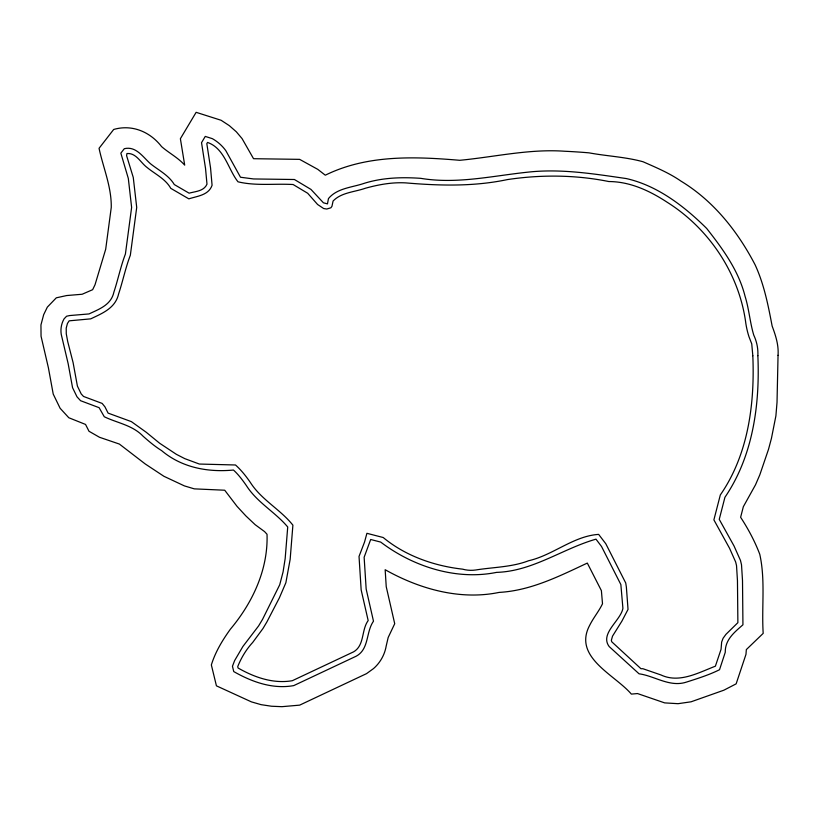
<?xml version="1.0" encoding="UTF-8"?>
<svg xmlns="http://www.w3.org/2000/svg" width="819" height="819" viewBox="0 0 819 819"><rect width="100%" height="100%" fill="white"/><g stroke="black" fill="none" stroke-linecap="round" stroke-linejoin="round"><path stroke-width="1.23" d="M752.815 355.753C754.842 403.685 748.29 454.627 720.321 494.942L713.892 519.87L729.534 548.249L735.667 562.018L736.527 565.622L737.458 580.661L737.878 622.665L725.962 634.326L723.085 638.267L721.652 642.055L721.058 649.293L715.386 666.185C698.31 672.757 679.217 683.537 661.015 674.979L642.854 668.703L640.98 668.734L611.752 641.789L611.353 640.284L612.54 636.107L621.928 621.089L628.03 609.418L626.371 587.049L625.736 583.015L605.794 543.744L598.648 534.387C573.372 536.025 553.03 555.221 528.583 560.749C511.711 567.239 493.314 567.137 475.644 570.004A31.542 31.542 0 0 1 462.571 569.154C434.09 565.939 405.456 555.927 383.21 537.52L366.912 533.312L364.547 542.035L359.029 556.439L361.159 589.905L368.171 620.556C361.21 630.087 364.752 645.259 353.644 651.822L292.301 680.712C273.259 683.988 254.443 677.385 238.063 667.997L237.725 666.605C241.226 657.79 246.284 649.395 252.723 642.413L262.95 628.552L266.912 621.897L279.392 597.829L285.872 582.719L290.161 559.316L292.895 525.153C280.272 509.316 261.415 499.866 250.338 482.432C246.007 476.136 241.226 470.106 235.514 464.987L199.355 464.045L184.756 458.63L176.392 454.34L159.623 443.233L146.273 432.299L131.388 421.631L108.098 413.114L104.955 406.859L102.15 403.419L83.518 396.447L81.204 393.929L77.406 386.107L73.096 362.602L67.711 341.574L66.267 333.783L66.216 328.102L67.434 323.495L69.165 320.833L90.714 318.857C102.293 313.339 115.387 308.231 118.612 293.929C122.86 281.122 125.522 267.833 130.344 255.221L136.712 207.432L133.272 177.467L126.597 155.661L126.945 153.532C136.251 152.723 140.673 162.858 147.205 167.598C155.252 174.181 165.54 178.941 170.782 188.35L188.841 198.853C197.379 196.058 208.63 195.291 212.08 185.268L210.544 167.885L206.818 143.642L207.545 142.434C224.672 148.423 228.04 169.216 238.001 181.808C255.958 186.138 274.826 183.446 293.12 184.531L307.678 193.253L317.608 204.494L323.669 208.538L326.761 209.029L330.886 207.791L331.961 206.275L333.077 201.034C341.288 192.414 354.627 192.066 365.335 188.257C378.511 184.623 392.025 182.105 405.763 182.893C439.762 185.78 473.761 186.681 507.35 179.596C540.949 174.549 575.562 174.805 608.845 181.542C630.159 181.603 649.764 190.827 667.239 202.293C709.305 228.777 739.475 274.109 745.863 323.607A85.985 85.985 0 0 0 748.955 336.67L751.75 343.898L752.815 355.753M757.862 355.671C759.991 404.473 753.019 456.07 724.928 497.297L719.246 519.359L734.039 545.986L740.489 560.462L741.512 564.793L742.505 580.528L742.935 624.805C734.049 632.555 725.03 639.834 725.255 652.303L719.532 669.717C709.049 674.958 697.757 678.47 686.619 682.043C669.911 687.663 654.842 675.962 639.055 673.802L609.182 646.57C599.508 633.568 620.761 620.618 622.911 608.322L620.863 584.571L601.525 546.478L595.976 539.158C562.377 548.802 532.606 571.314 496.58 572.379C456.132 580.579 413.001 566.584 380.681 542.076L370.679 539.496L364.138 557.248L366.165 589.076L373.484 621.191C365.796 632.073 369.308 649.098 356.224 656.183L293.775 685.595C272.696 689.444 251.873 681.899 233.743 671.57L232.453 666.267L234.623 660.585L242.915 646.457L258.599 625.931L262.541 619.379L279.729 584.746L283.077 571.928L285.166 558.63L287.725 526.975C275.092 511.957 257.023 502.436 246.294 485.462C242.455 479.975 238.431 474.559 233.466 470.034C207.862 472.502 181.675 467.598 161.568 450.573C154.924 446.488 148.966 441.41 143.13 436.261C132.535 425.122 117.352 423.075 104.279 416.748L99.109 407.678L80.579 400.706L76.986 396.795L72.563 387.694L68.151 363.646L61.22 334.275A23.823 23.823 0 0 1 64.087 318.837L66.595 316.226L69.697 315.55L89.005 313.933C99.273 309.08 111.169 304.965 113.902 292.086C118.059 279.494 120.68 266.431 125.409 254.023L131.624 207.432L128.317 178.44L120.843 153.153L124.293 148.71C135.995 145.813 142.977 157.084 150.45 163.728C158.63 170.28 168.847 175.307 174.304 184.562L189.097 193.171C195.495 191.39 203.921 191.247 206.982 184.152L205.538 168.509L201.535 142.66L205.262 136.415L212.367 138.667A42.301 42.301 0 0 1 225.788 150.604L240.499 177.242L253.583 178.952L294.42 179.504L310.964 189.414L323.423 202.795L327.467 203.88L328.46 198.587C337.039 188.094 352.068 187.49 364.097 183.364C382.412 177.61 401.648 177.027 420.669 178.327C456.633 184.336 492.137 175.911 527.784 172.164C560.81 168.468 593.734 173.863 626.3 178.562C657.473 185.565 684.397 206.368 706.674 228.44C722.757 248.904 738.646 270.608 745.065 296.294C749.047 308.978 749.928 322.358 753.736 335.063C756.756 341.533 758.23 348.505 757.862 355.671M778.05 355.313L777.026 402.293L775.9 415.868L771.457 438.298L768.519 449.303L759.807 474.846L755.517 484.797L743.345 506.695L740.622 517.28C748.218 528.931 754.831 541.236 759.766 554.268C765.54 580.139 761.506 607.135 763.185 633.374L746.334 649.6L745.976 654.35L736.138 683.855L723.863 690.202L691.082 701.801L678.06 703.685L664.659 702.886L637.52 693.56L631.347 694.102C614.885 674.713 572.624 657.258 589.69 625.296C593.406 617.782 598.894 611.322 602.508 603.767L601.392 590.642L587.315 563.083C559.244 576.218 530.692 590.673 499.109 592.403C460.022 600.511 419.297 588.943 385.155 569.717L386.23 586.67L394.717 623.709L388.186 637.479L386.22 645.884A38.688 38.688 0 0 1 373.495 668.601L366.533 673.638L299.662 705.139L281.951 706.674L271.539 706.234L261.118 704.668L251.443 701.883L216.431 685.841L211.353 664.926C215.356 651.893 222.522 640.12 230.395 629.176C252.569 602.764 268.243 569.492 267.025 534.275L264.598 531.623L255.149 524.682L245.884 515.929L237.039 506.367L224.713 490.223L194.287 488.861L184.388 485.892L163.892 476.279L145.209 463.943L119.369 444.062L99.498 437.274L88.995 431.255L85.545 424.437L68.816 417.751L60.115 408.272L53.215 394.062L48.403 367.803L41.052 336.22L40.95 324.928L43.673 314.68L47.328 307.135L56.306 297.819L66.677 295.546L82.135 294.256L92.639 289.691L95.035 284.725L105.692 249.242L111.261 207.422C111.579 186.793 103.296 168.079 99.048 148.311L113.687 129.463C132.217 124.089 150.256 131.931 161.589 146.611C169.042 153.092 178.061 157.657 184.695 165.131L180.385 138.708L196.13 112.326L221.11 120.27L229.31 125.635L236.343 131.818L242.055 138.575L253.542 158.702L299.611 159.357L317.782 169.359L325.297 175.194C367.147 154.586 414.537 156.49 459.756 160.299C494.666 156.982 529.432 148.72 564.721 151.249A622.286 622.286 0 0 1 589.015 152.846C606.92 156.173 625.47 156.91 643.048 161.752C656.05 167.496 669.297 173.024 681.019 181.153C713.605 200.911 737.704 231.388 755.108 264.803C764.066 284.213 768.181 305.231 772.143 326.075C775.654 335.473 778.797 345.075 778.05 355.313"/></g></svg>
